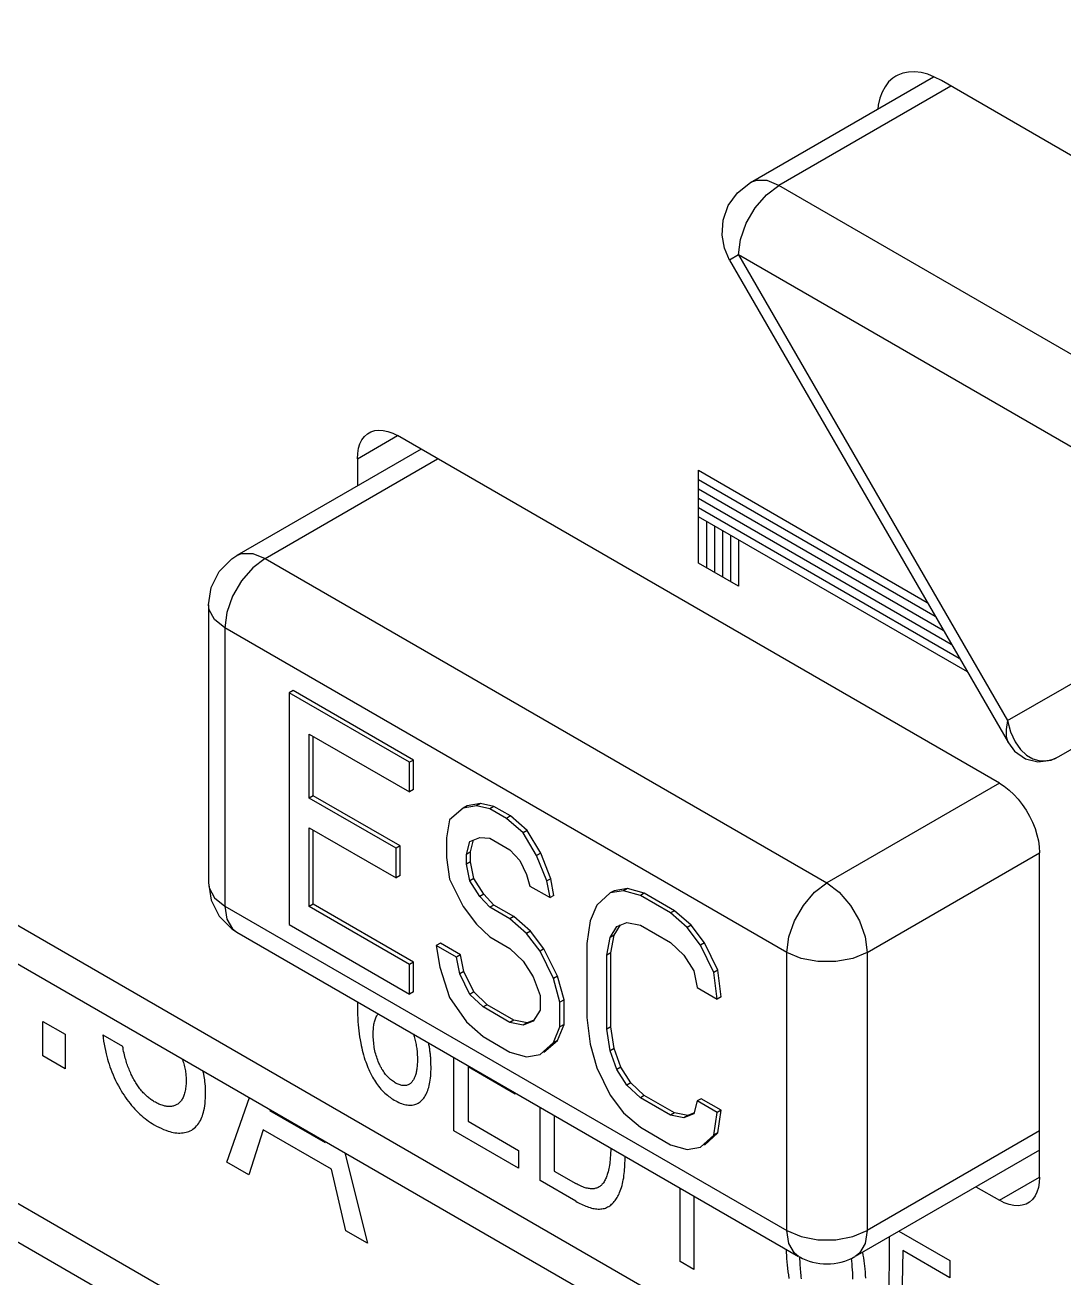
# Model space of a CAD drawing. Extents: x 0 to 420, y 0 to 297.
# Drawn here: x 193.99 to 203.15, y 128.02 to 139.06 of the extents above; entities that cross this region are included whole.
import ezdxf

# ---------------------------------------------------------------- set-up
doc = ezdxf.new("R2010")
doc.units = 0
doc.header["$LTSCALE"] = 23.1
doc.layers.add('40000_ISO', color=7, linetype='CONTINUOUS')

msp = doc.modelspace()

# ---------------------------------------------------------------- linework, layer by layer
at = {"layer": '40000_ISO', "color": 7, "linetype": 'CONTINUOUS'}
for p, q in [((164.855, 147.912), (213.999, 119.54)), ((165.061, 147.455), (214.206, 119.082)), ((220.009, 113.62), (170.865, 141.993)), ((171.072, 141.535), (220.216, 113.162)), ((201.682, 138.615), (201.667, 138.608)), ((201.728, 138.633), (201.682, 138.615)), ((201.778, 138.643), (201.728, 138.633)), ((201.832, 138.645), (201.778, 138.643)), ((201.888, 138.638), (201.832, 138.645)), ((201.947, 138.623), (201.888, 138.638)), ((202.007, 138.599), (201.947, 138.623)), ((200.384, 137.67), (201.999, 138.602)), ((202.15, 138.52), (200.634, 137.645)), ((201.571, 138.514), (201.544, 138.467)), ((201.602, 138.556), (201.571, 138.514)), ((201.64, 138.589), (201.602, 138.556)), ((201.667, 138.608), (201.64, 138.589)), ((202.067, 138.568), (202.007, 138.599)), ((206.626, 135.936), (202.067, 138.568)), ((201.524, 138.412), (201.51, 138.352)), ((201.544, 138.467), (201.524, 138.412)), ((201.51, 138.352), (201.506, 138.317)), ((200.271, 137.58), (200.384, 137.67)), ((200.438, 137.689), (200.384, 137.67)), ((200.532, 137.687), (200.438, 137.689)), ((200.525, 137.562), (200.634, 137.645)), ((200.634, 137.645), (200.532, 137.687)), ((205.372, 134.91), (200.634, 137.645)), ((200.19, 137.466), (200.271, 137.58)), ((200.426, 137.447), (200.525, 137.562)), ((200.145, 137.339), (200.19, 137.466)), ((200.348, 137.311), (200.426, 137.447)), ((200.135, 137.207), (200.145, 137.339)), ((200.298, 137.169), (200.348, 137.311)), ((200.156, 137.091), (200.135, 137.207)), ((200.201, 136.987), (200.156, 137.091)), ((200.281, 137.033), (200.298, 137.169)), ((200.281, 137.033), (200.201, 136.987)), ((200.201, 136.987), (202.657, 132.734)), ((205.018, 134.297), (200.281, 137.033)), ((200.281, 137.033), (202.65, 132.93)), ((196.922, 135.237), (197.276, 135.441)), ((196.962, 135.403), (196.985, 135.433)), ((196.985, 135.433), (197.011, 135.456)), ((197.011, 135.456), (197.026, 135.466)), ((197.026, 135.466), (197.041, 135.474)), ((197.041, 135.474), (197.075, 135.485)), ((197.075, 135.485), (197.111, 135.489)), ((197.111, 135.489), (197.15, 135.487)), ((197.15, 135.487), (197.191, 135.478)), ((197.191, 135.478), (197.233, 135.462)), ((197.233, 135.462), (197.276, 135.441)), ((202.579, 132.379), (197.276, 135.441)), ((197.483, 135.321), (195.859, 134.384)), ((196.925, 135.284), (196.932, 135.329)), ((196.932, 135.329), (196.945, 135.368)), ((196.945, 135.368), (196.962, 135.403)), ((196.109, 134.359), (197.629, 135.237)), ((196.922, 135.237), (196.925, 135.284)), ((196.922, 135.237), (196.922, 134.998)), ((199.927, 135.135), (201.942, 133.971)), ((199.927, 134.318), (199.927, 135.135)), ((199.927, 135.053), (202.013, 133.849)), ((199.927, 134.971), (202.084, 133.726)), ((203.103, 132.614), (207.191, 134.974)), ((199.927, 134.89), (202.154, 133.604)), ((199.927, 134.808), (202.225, 133.481)), ((202.296, 133.359), (199.927, 134.726)), ((199.998, 134.686), (199.998, 134.277)), ((200.069, 134.645), (200.069, 134.237)), ((200.139, 134.604), (200.139, 134.196)), ((200.21, 134.563), (200.21, 134.155)), ((200.281, 134.522), (200.281, 134.114)), ((195.703, 134.243), (195.815, 134.356)), ((195.815, 134.356), (195.859, 134.384)), ((195.859, 134.384), (195.901, 134.401)), ((195.901, 134.401), (196, 134.402)), ((196, 134.402), (196.109, 134.359)), ((196.109, 134.359), (196, 134.276)), ((196.109, 134.359), (201.059, 131.501)), ((200.281, 134.114), (199.927, 134.318)), ((195.633, 134.103), (195.703, 134.243)), ((196, 134.276), (195.901, 134.161)), ((202.65, 132.93), (205.018, 134.297)), ((195.609, 133.951), (195.633, 134.103)), ((195.901, 134.161), (195.823, 134.026)), ((195.823, 134.026), (195.773, 133.883)), ((195.609, 133.951), (195.609, 131.501)), ((195.615, 133.906), (195.609, 133.951)), ((195.663, 133.82), (195.615, 133.906)), ((195.773, 133.883), (195.755, 133.747)), ((195.755, 133.747), (195.663, 133.82)), ((195.755, 133.747), (195.755, 131.297)), ((200.705, 130.889), (195.755, 133.747)), ((196.356, 133.195), (196.321, 133.175)), ((196.321, 133.175), (196.321, 131.134)), ((197.382, 132.563), (196.321, 133.175)), ((197.417, 132.583), (196.356, 133.195)), ((202.65, 132.93), (202.637, 132.853)), ((202.65, 132.93), (202.677, 132.83)), ((196.498, 132.248), (196.498, 132.812)), ((196.498, 132.812), (197.382, 132.302)), ((196.533, 132.268), (196.533, 132.792)), ((202.637, 132.853), (202.638, 132.789)), ((202.638, 132.789), (202.654, 132.739)), ((202.677, 132.83), (202.716, 132.744)), ((202.654, 132.739), (202.657, 132.734)), ((202.657, 132.734), (202.711, 132.661)), ((202.657, 132.734), (202.657, 132.734)), ((202.711, 132.661), (202.807, 132.593)), ((202.716, 132.744), (202.765, 132.675)), ((202.765, 132.675), (202.818, 132.626)), ((197.417, 132.583), (197.382, 132.563)), ((197.382, 132.302), (197.382, 132.563)), ((197.417, 132.323), (197.417, 132.583)), ((202.807, 132.593), (202.917, 132.567)), ((202.818, 132.626), (202.873, 132.595)), ((202.873, 132.595), (202.925, 132.579)), ((202.917, 132.567), (203.034, 132.583)), ((202.925, 132.579), (202.974, 132.576)), ((202.974, 132.576), (203.02, 132.581)), ((203.02, 132.581), (203.063, 132.594)), ((203.034, 132.583), (203.103, 132.614)), ((203.063, 132.594), (203.103, 132.614)), ((197.417, 132.323), (197.382, 132.302)), ((202.579, 132.379), (201.059, 131.501)), ((202.579, 132.379), (202.621, 132.352)), ((202.621, 132.352), (202.664, 132.318)), ((196.533, 132.268), (196.498, 132.248)), ((197.264, 131.806), (196.498, 132.248)), ((197.299, 131.826), (196.533, 132.268)), ((202.664, 132.318), (202.704, 132.28)), ((202.704, 132.28), (202.743, 132.238)), ((202.743, 132.238), (202.78, 132.191)), ((197.853, 132.16), (197.735, 132.055)), ((197.888, 132.181), (197.853, 132.16)), ((197.971, 132.179), (197.853, 132.16)), ((198.006, 132.199), (197.888, 132.181)), ((198.006, 132.199), (197.971, 132.179)), ((198.089, 132.154), (197.971, 132.179)), ((198.124, 132.175), (198.006, 132.199)), ((198.124, 132.175), (198.089, 132.154)), ((198.236, 132.069), (198.089, 132.154)), ((198.271, 132.09), (198.124, 132.175)), ((202.78, 132.191), (202.813, 132.141)), ((202.813, 132.141), (202.843, 132.089)), ((197.735, 132.055), (197.706, 131.898)), ((198.271, 132.09), (198.236, 132.069)), ((198.383, 131.941), (198.236, 132.069)), ((198.419, 131.961), (198.271, 132.09)), ((202.843, 132.089), (202.87, 132.035)), ((202.87, 132.035), (202.892, 131.98)), ((196.498, 131.292), (196.498, 131.987)), ((196.498, 131.987), (197.264, 131.545)), ((196.533, 131.313), (196.533, 131.967)), ((197.706, 131.898), (197.706, 131.724)), ((197.912, 131.866), (198, 131.901)), ((197.918, 131.773), (197.946, 131.879)), ((198, 131.901), (198.089, 131.894)), ((198.089, 131.894), (198.265, 131.792)), ((198.419, 131.961), (198.383, 131.941)), ((198.501, 131.743), (198.383, 131.941)), ((198.537, 131.763), (198.419, 131.961)), ((202.892, 131.98), (202.909, 131.925)), ((202.909, 131.925), (202.922, 131.87)), ((197.299, 131.826), (197.264, 131.806)), ((197.264, 131.545), (197.264, 131.806)), ((197.299, 131.565), (197.299, 131.826)), ((197.882, 131.752), (197.912, 131.866)), ((197.918, 131.773), (197.882, 131.752)), ((197.918, 131.686), (197.918, 131.773)), ((198.265, 131.792), (198.354, 131.697)), ((202.922, 131.87), (202.93, 131.817)), ((202.93, 131.817), (202.932, 131.767)), ((197.706, 131.724), (197.735, 131.533)), ((197.882, 131.666), (197.882, 131.752)), ((197.918, 131.686), (197.882, 131.666)), ((197.912, 131.518), (197.882, 131.666)), ((197.947, 131.539), (197.918, 131.686)), ((198.354, 131.697), (198.413, 131.576)), ((198.537, 131.763), (198.501, 131.743)), ((198.59, 131.518), (198.501, 131.743)), ((198.625, 131.538), (198.537, 131.763)), ((201.412, 130.889), (202.932, 131.767)), ((202.932, 128.909), (202.932, 131.767)), ((197.299, 131.565), (197.264, 131.545)), ((198.413, 131.576), (198.442, 131.473)), ((195.609, 131.501), (195.633, 131.349)), ((195.609, 131.501), (195.615, 131.456)), ((195.615, 131.456), (195.663, 131.37)), ((197.735, 131.533), (197.853, 131.292)), ((197.947, 131.539), (197.912, 131.518)), ((198, 131.38), (197.912, 131.518)), ((198.036, 131.401), (197.947, 131.539)), ((198.442, 131.473), (198.619, 131.371)), ((198.625, 131.538), (198.59, 131.518)), ((198.619, 131.371), (198.59, 131.518)), ((198.654, 131.391), (198.625, 131.538)), ((199.303, 131.451), (199.185, 131.432)), ((199.303, 131.451), (199.267, 131.431)), ((199.45, 131.409), (199.303, 131.451)), ((200.949, 131.418), (201.059, 131.501)), ((201.059, 131.501), (201.168, 131.418)), ((195.633, 131.349), (195.703, 131.209)), ((195.663, 131.37), (195.755, 131.297)), ((198.036, 131.401), (198, 131.38)), ((198.089, 131.286), (198, 131.38)), ((198.124, 131.306), (198.036, 131.401)), ((198.654, 131.391), (198.619, 131.371)), ((199.149, 131.412), (199.032, 131.306)), ((199.185, 131.432), (199.149, 131.412)), ((199.267, 131.431), (199.149, 131.412)), ((199.415, 131.389), (199.267, 131.431)), ((199.45, 131.409), (199.415, 131.389)), ((199.68, 131.236), (199.415, 131.389)), ((199.715, 131.256), (199.45, 131.409)), ((200.851, 131.303), (200.949, 131.418)), ((201.168, 131.418), (201.266, 131.303)), ((195.755, 131.297), (200.705, 128.439)), ((195.755, 131.297), (195.773, 131.181)), ((196.533, 131.313), (196.498, 131.292)), ((197.382, 130.782), (196.498, 131.292)), ((197.417, 130.802), (196.533, 131.313)), ((197.853, 131.292), (197.971, 131.137)), ((198.124, 131.306), (198.089, 131.286)), ((198.265, 131.184), (198.089, 131.286)), ((198.301, 131.204), (198.124, 131.306)), ((199.032, 131.306), (198.973, 131.166)), ((199.715, 131.256), (199.68, 131.236)), ((199.827, 131.107), (199.68, 131.236)), ((199.862, 131.128), (199.715, 131.256)), ((200.773, 131.168), (200.851, 131.303)), ((201.266, 131.303), (201.345, 131.168)), ((195.703, 131.209), (195.815, 131.096)), ((195.773, 131.181), (195.823, 131.096)), ((196.321, 131.134), (197.382, 130.521)), ((197.971, 131.137), (198.089, 131.025)), ((198.301, 131.204), (198.265, 131.184)), ((198.413, 131.055), (198.265, 131.184)), ((198.448, 131.076), (198.301, 131.204)), ((198.973, 131.166), (198.943, 130.966)), ((199.149, 131.021), (199.208, 131.117)), ((199.185, 131.041), (199.239, 131.13)), ((199.208, 131.117), (199.297, 131.153)), ((199.297, 131.153), (199.415, 131.128)), ((199.415, 131.128), (199.68, 130.975)), ((199.862, 131.128), (199.827, 131.107)), ((199.945, 130.953), (199.827, 131.107)), ((199.98, 130.973), (199.862, 131.128)), ((200.722, 131.025), (200.773, 131.168)), ((201.345, 131.168), (201.395, 131.025)), ((195.815, 131.096), (195.859, 131.068)), ((195.823, 131.096), (195.859, 131.068)), ((195.859, 131.068), (200.809, 128.211)), ((198.089, 131.025), (198.265, 130.923)), ((198.448, 131.076), (198.413, 131.055)), ((198.531, 130.9), (198.413, 131.055)), ((198.566, 130.921), (198.448, 131.076)), ((199.12, 130.864), (199.149, 131.021)), ((199.185, 131.041), (199.149, 131.021)), ((199.155, 130.885), (199.185, 131.041)), ((200.705, 130.889), (200.722, 131.025)), ((201.395, 131.025), (201.412, 130.889)), ((197.653, 130.97), (197.617, 130.95)), ((197.794, 130.848), (197.617, 130.95)), ((197.617, 130.95), (197.647, 130.759)), ((197.829, 130.868), (197.653, 130.97)), ((198.265, 130.923), (198.383, 130.812)), ((198.566, 130.921), (198.531, 130.9)), ((198.649, 130.659), (198.531, 130.9)), ((198.684, 130.679), (198.566, 130.921)), ((198.943, 130.966), (198.943, 130.315)), ((199.155, 130.885), (199.12, 130.864)), ((199.155, 130.233), (199.155, 130.885)), ((199.68, 130.975), (199.798, 130.864)), ((199.98, 130.973), (199.945, 130.953)), ((200.063, 130.711), (199.945, 130.953)), ((200.098, 130.731), (199.98, 130.973)), ((200.832, 130.836), (200.705, 130.889)), ((200.705, 128.439), (200.705, 130.889)), ((201.412, 130.889), (201.286, 130.836)), ((201.412, 130.889), (201.412, 128.439)), ((197.417, 130.802), (197.382, 130.782)), ((197.382, 130.521), (197.382, 130.782)), ((197.417, 130.542), (197.417, 130.802)), ((197.829, 130.868), (197.794, 130.848)), ((197.824, 130.701), (197.794, 130.848)), ((197.859, 130.721), (197.829, 130.868)), ((198.383, 130.812), (198.472, 130.674)), ((199.12, 130.213), (199.12, 130.864)), ((199.798, 130.864), (199.886, 130.726)), ((200.98, 130.808), (200.832, 130.836)), ((201.137, 130.808), (200.98, 130.808)), ((201.286, 130.836), (201.137, 130.808)), ((197.647, 130.759), (197.735, 130.491)), ((197.859, 130.721), (197.824, 130.701)), ((197.912, 130.519), (197.824, 130.701)), ((197.947, 130.54), (197.859, 130.721)), ((198.472, 130.674), (198.531, 130.51)), ((198.684, 130.679), (198.649, 130.659)), ((198.743, 130.471), (198.684, 130.679)), ((199.886, 130.726), (199.915, 130.579)), ((200.098, 130.731), (200.063, 130.711)), ((200.092, 130.477), (200.063, 130.711)), ((200.128, 130.497), (200.098, 130.731)), ((198.707, 130.451), (198.649, 130.659)), ((199.915, 130.579), (200.092, 130.477)), ((196.922, 130.454), (196.922, 130.432)), ((197.417, 130.542), (197.382, 130.521)), ((197.735, 130.491), (197.882, 130.276)), ((197.947, 130.54), (197.912, 130.519)), ((198.03, 130.408), (197.912, 130.519)), ((198.065, 130.428), (197.947, 130.54)), ((198.531, 130.51), (198.531, 130.379)), ((198.743, 130.471), (198.707, 130.451)), ((198.707, 130.234), (198.707, 130.451)), ((198.743, 130.254), (198.743, 130.471)), ((200.128, 130.497), (200.092, 130.477)), ((196.922, 130.432), (196.922, 130.414)), ((196.922, 130.414), (196.922, 130.396)), ((196.922, 130.396), (196.923, 130.368)), ((196.923, 130.368), (196.924, 130.339)), ((196.924, 130.339), (196.925, 130.31)), ((197.092, 130.329), (197.096, 130.336)), ((197.096, 130.336), (197.101, 130.342)), ((197.101, 130.342), (197.106, 130.348)), ((198.065, 130.428), (198.03, 130.408)), ((198.265, 130.272), (198.03, 130.408)), ((198.301, 130.292), (198.065, 130.428)), ((198.531, 130.379), (198.472, 130.283)), ((194.151, 129.978), (194.151, 130.281)), ((194.151, 130.281), (194.348, 130.167)), ((196.925, 130.31), (196.927, 130.281)), ((196.927, 130.281), (196.929, 130.252)), ((196.929, 130.252), (196.932, 130.225)), ((196.932, 130.225), (196.935, 130.198)), ((197.064, 130.22), (197.065, 130.233)), ((197.065, 130.233), (197.067, 130.245)), ((197.067, 130.245), (197.068, 130.256)), ((197.068, 130.256), (197.07, 130.266)), ((197.07, 130.266), (197.073, 130.276)), ((197.073, 130.276), (197.075, 130.286)), ((197.075, 130.286), (197.078, 130.295)), ((197.078, 130.295), (197.081, 130.304)), ((197.081, 130.304), (197.084, 130.313)), ((197.084, 130.313), (197.088, 130.321)), ((197.088, 130.321), (197.092, 130.329)), ((197.882, 130.276), (198.03, 130.147)), ((198.301, 130.292), (198.265, 130.272)), ((198.383, 130.247), (198.265, 130.272)), ((198.419, 130.268), (198.301, 130.292)), ((198.472, 130.283), (198.383, 130.247)), ((198.419, 130.268), (198.383, 130.247)), ((198.47, 130.288), (198.419, 130.268)), ((198.649, 130.094), (198.707, 130.234)), ((198.684, 130.114), (198.743, 130.254)), ((198.743, 130.254), (198.707, 130.234)), ((198.943, 130.315), (198.973, 130.081)), ((199.155, 130.233), (199.12, 130.213)), ((199.185, 130.042), (199.155, 130.233)), ((194.348, 130.167), (194.348, 129.864)), ((194.68, 130.163), (194.854, 130.062)), ((194.68, 130.163), (194.683, 130.135)), ((194.683, 130.135), (194.686, 130.108)), ((196.935, 130.198), (196.938, 130.171)), ((196.938, 130.171), (196.942, 130.144)), ((196.942, 130.144), (196.947, 130.117)), ((196.947, 130.117), (196.952, 130.089)), ((197.062, 130.195), (197.063, 130.208)), ((197.062, 130.183), (197.062, 130.195)), ((197.062, 130.17), (197.062, 130.183)), ((197.062, 130.155), (197.062, 130.17)), ((197.062, 130.14), (197.062, 130.155)), ((197.063, 130.125), (197.062, 130.14)), ((197.063, 130.208), (197.064, 130.22)), ((197.064, 130.11), (197.063, 130.125)), ((197.415, 130.17), (197.419, 130.158)), ((197.419, 130.158), (197.423, 130.147)), ((197.423, 130.147), (197.426, 130.136)), ((197.426, 130.136), (197.429, 130.124)), ((197.429, 130.124), (197.432, 130.113)), ((197.432, 130.113), (197.435, 130.101)), ((198.03, 130.147), (198.265, 130.011)), ((198.566, 130.009), (198.684, 130.114)), ((198.684, 130.114), (198.649, 130.094)), ((199.149, 130.022), (199.12, 130.213)), ((194.686, 130.108), (194.691, 130.08)), ((194.691, 130.08), (194.696, 130.051)), ((194.696, 130.051), (194.702, 130.023)), ((194.702, 130.023), (194.708, 129.994)), ((194.857, 130.047), (194.854, 130.062)), ((194.859, 130.032), (194.857, 130.047)), ((194.862, 130.017), (194.859, 130.032)), ((194.866, 130.002), (194.862, 130.017)), ((194.869, 129.987), (194.866, 130.002)), ((196.952, 130.089), (196.956, 130.068)), ((196.956, 130.068), (196.961, 130.048)), ((196.961, 130.048), (196.965, 130.027)), ((196.965, 130.027), (196.971, 130.006)), ((196.971, 130.006), (196.977, 129.985)), ((197.066, 130.094), (197.064, 130.11)), ((197.067, 130.078), (197.066, 130.094)), ((197.069, 130.065), (197.067, 130.078)), ((197.071, 130.05), (197.069, 130.065)), ((197.074, 130.036), (197.071, 130.05)), ((197.077, 130.022), (197.074, 130.036)), ((197.08, 130.008), (197.077, 130.022)), ((197.084, 129.993), (197.08, 130.008)), ((197.435, 130.101), (197.437, 130.09)), ((197.437, 130.09), (197.439, 130.078)), ((197.439, 130.078), (197.441, 130.066)), ((197.441, 130.066), (197.443, 130.055)), ((197.443, 130.055), (197.445, 130.043)), ((197.445, 130.043), (197.446, 130.032)), ((197.446, 130.032), (197.448, 130.019)), ((197.448, 130.019), (197.449, 130.007)), ((197.449, 130.007), (197.45, 129.994)), ((197.55, 130.084), (197.548, 130.093)), ((197.552, 130.074), (197.55, 130.084)), ((197.554, 130.065), (197.552, 130.074)), ((197.556, 130.056), (197.554, 130.065)), ((197.557, 130.047), (197.556, 130.056)), ((197.559, 130.038), (197.557, 130.047)), ((197.56, 130.029), (197.559, 130.038)), ((197.561, 130.02), (197.56, 130.029)), ((197.562, 130.011), (197.561, 130.02)), ((197.564, 130.001), (197.562, 130.011)), ((198.265, 130.011), (198.413, 129.97)), ((198.531, 129.988), (198.649, 130.094)), ((198.973, 130.081), (199.032, 129.873)), ((199.185, 130.042), (199.149, 130.022)), ((199.208, 129.858), (199.149, 130.022)), ((199.244, 129.878), (199.185, 130.042)), ((194.348, 129.864), (194.151, 129.978)), ((194.708, 129.994), (194.714, 129.972)), ((194.714, 129.972), (194.72, 129.949)), ((194.72, 129.949), (194.727, 129.927)), ((194.727, 129.927), (194.734, 129.904)), ((194.734, 129.904), (194.742, 129.881)), ((194.873, 129.972), (194.869, 129.987)), ((194.877, 129.956), (194.873, 129.972)), ((194.881, 129.944), (194.877, 129.956)), ((194.884, 129.932), (194.881, 129.944)), ((194.888, 129.92), (194.884, 129.932)), ((194.892, 129.908), (194.888, 129.92)), ((194.896, 129.895), (194.892, 129.908)), ((194.901, 129.883), (194.896, 129.895)), ((195.375, 129.954), (195.38, 129.942)), ((195.38, 129.942), (195.385, 129.93)), ((195.385, 129.93), (195.389, 129.918)), ((195.389, 129.918), (195.393, 129.906)), ((195.393, 129.906), (195.396, 129.894)), ((195.396, 129.894), (195.4, 129.882)), ((196.977, 129.985), (196.983, 129.964)), ((196.983, 129.964), (196.989, 129.943)), ((196.989, 129.943), (196.995, 129.926)), ((196.995, 129.926), (197.001, 129.909)), ((197.001, 129.909), (197.008, 129.892)), ((197.008, 129.892), (197.014, 129.875)), ((197.088, 129.98), (197.084, 129.993)), ((197.092, 129.967), (197.088, 129.98)), ((197.096, 129.954), (197.092, 129.967)), ((197.101, 129.94), (197.096, 129.954)), ((197.106, 129.927), (197.101, 129.94)), ((197.112, 129.914), (197.106, 129.927)), ((197.117, 129.903), (197.112, 129.914)), ((197.122, 129.892), (197.117, 129.903)), ((197.127, 129.882), (197.122, 129.892)), ((197.449, 129.895), (197.448, 129.883)), ((197.45, 129.907), (197.449, 129.895)), ((197.45, 129.994), (197.45, 129.982)), ((197.45, 129.982), (197.451, 129.97)), ((197.451, 129.92), (197.45, 129.907)), ((197.451, 129.97), (197.451, 129.957)), ((197.451, 129.957), (197.451, 129.945)), ((197.451, 129.945), (197.451, 129.933)), ((197.451, 129.933), (197.451, 129.92)), ((197.565, 129.991), (197.564, 130.001)), ((197.566, 129.981), (197.565, 129.991)), ((197.567, 129.972), (197.566, 129.981)), ((197.568, 129.962), (197.567, 129.972)), ((197.568, 129.952), (197.568, 129.962)), ((197.569, 129.942), (197.568, 129.952)), ((197.569, 129.933), (197.569, 129.942)), ((197.57, 129.923), (197.569, 129.933)), ((197.57, 129.914), (197.57, 129.923)), ((197.57, 129.904), (197.57, 129.914)), ((197.571, 129.878), (197.57, 129.904)), ((197.772, 129.316), (197.772, 129.964)), ((198.413, 129.97), (198.531, 129.988)), ((194.742, 129.881), (194.75, 129.859)), ((194.75, 129.859), (194.759, 129.836)), ((194.759, 129.836), (194.769, 129.811)), ((194.769, 129.811), (194.78, 129.786)), ((194.78, 129.786), (194.792, 129.761)), ((194.905, 129.871), (194.901, 129.883)), ((194.91, 129.859), (194.905, 129.871)), ((194.915, 129.847), (194.91, 129.859)), ((194.92, 129.836), (194.915, 129.847)), ((194.925, 129.825), (194.92, 129.836)), ((194.93, 129.814), (194.925, 129.825)), ((194.935, 129.803), (194.93, 129.814)), ((194.941, 129.791), (194.935, 129.803)), ((194.947, 129.78), (194.941, 129.791)), ((195.4, 129.882), (195.402, 129.87)), ((195.402, 129.87), (195.405, 129.858)), ((195.405, 129.858), (195.407, 129.846)), ((195.407, 129.846), (195.409, 129.835)), ((195.409, 129.835), (195.41, 129.823)), ((195.41, 129.823), (195.412, 129.812)), ((195.412, 129.812), (195.412, 129.801)), ((195.412, 129.801), (195.413, 129.79)), ((195.413, 129.79), (195.414, 129.779)), ((195.563, 129.84), (195.561, 129.846)), ((195.564, 129.835), (195.563, 129.84)), ((195.566, 129.829), (195.564, 129.835)), ((195.567, 129.824), (195.566, 129.829)), ((195.568, 129.818), (195.567, 129.824)), ((195.569, 129.813), (195.568, 129.818)), ((195.57, 129.807), (195.569, 129.813)), ((195.571, 129.801), (195.57, 129.807)), ((195.572, 129.796), (195.571, 129.801)), ((195.573, 129.79), (195.572, 129.796)), ((195.574, 129.785), (195.573, 129.79)), ((195.575, 129.779), (195.574, 129.785)), ((197.014, 129.875), (197.022, 129.858)), ((197.022, 129.858), (197.029, 129.841)), ((197.029, 129.841), (197.037, 129.824)), ((197.037, 129.824), (197.046, 129.807)), ((197.046, 129.807), (197.055, 129.791)), ((197.055, 129.791), (197.063, 129.776)), ((197.133, 129.871), (197.127, 129.882)), ((197.138, 129.861), (197.133, 129.871)), ((197.145, 129.851), (197.138, 129.861)), ((197.151, 129.841), (197.145, 129.851)), ((197.157, 129.832), (197.151, 129.841)), ((197.164, 129.823), (197.157, 129.832)), ((197.171, 129.814), (197.164, 129.823)), ((197.177, 129.806), (197.171, 129.814)), ((197.185, 129.798), (197.177, 129.806)), ((197.192, 129.79), (197.185, 129.798)), ((197.199, 129.783), (197.192, 129.79)), ((197.207, 129.776), (197.199, 129.783)), ((197.426, 129.786), (197.423, 129.78)), ((197.429, 129.793), (197.426, 129.786)), ((197.432, 129.8), (197.429, 129.793)), ((197.434, 129.808), (197.432, 129.8)), ((197.437, 129.816), (197.434, 129.808)), ((197.439, 129.825), (197.437, 129.816)), ((197.441, 129.833), (197.439, 129.825)), ((197.442, 129.842), (197.441, 129.833)), ((197.444, 129.85), (197.442, 129.842)), ((197.445, 129.859), (197.444, 129.85)), ((197.447, 129.871), (197.445, 129.859)), ((197.448, 129.883), (197.447, 129.871)), ((197.564, 129.764), (197.566, 129.782)), ((197.566, 129.782), (197.568, 129.801)), ((197.568, 129.801), (197.569, 129.82)), ((197.569, 129.82), (197.57, 129.839)), ((197.57, 129.839), (197.571, 129.858)), ((197.571, 129.858), (197.571, 129.878)), ((198.312, 129.64), (197.897, 129.88)), ((197.897, 129.88), (197.897, 129.401)), ((199.032, 129.873), (199.149, 129.631)), ((199.244, 129.878), (199.208, 129.858)), ((199.297, 129.72), (199.208, 129.858)), ((199.332, 129.74), (199.244, 129.878)), ((194.792, 129.761), (194.804, 129.736)), ((194.804, 129.736), (194.817, 129.712)), ((194.817, 129.712), (194.831, 129.688)), ((194.831, 129.688), (194.842, 129.668)), ((194.953, 129.769), (194.947, 129.78)), ((194.958, 129.76), (194.953, 129.769)), ((194.964, 129.751), (194.958, 129.76)), ((194.969, 129.741), (194.964, 129.751)), ((194.975, 129.732), (194.969, 129.741)), ((194.981, 129.723), (194.975, 129.732)), ((194.987, 129.714), (194.981, 129.723)), ((194.993, 129.705), (194.987, 129.714)), ((195, 129.696), (194.993, 129.705)), ((195.006, 129.688), (195, 129.696)), ((195.013, 129.679), (195.006, 129.688)), ((195.02, 129.67), (195.013, 129.679)), ((195.407, 129.68), (195.405, 129.668)), ((195.409, 129.692), (195.407, 129.68)), ((195.411, 129.704), (195.409, 129.692)), ((195.412, 129.716), (195.411, 129.704)), ((195.413, 129.729), (195.412, 129.716)), ((195.414, 129.755), (195.413, 129.742)), ((195.413, 129.742), (195.413, 129.729)), ((195.414, 129.779), (195.414, 129.768)), ((195.414, 129.768), (195.414, 129.755)), ((195.576, 129.774), (195.575, 129.779)), ((195.577, 129.769), (195.576, 129.774)), ((195.577, 129.763), (195.577, 129.769)), ((195.578, 129.758), (195.577, 129.763)), ((195.579, 129.752), (195.578, 129.758)), ((195.581, 129.732), (195.579, 129.752)), ((195.583, 129.711), (195.581, 129.732)), ((195.584, 129.691), (195.583, 129.711)), ((195.584, 129.671), (195.584, 129.691)), ((195.585, 129.652), (195.584, 129.671)), ((197.063, 129.776), (197.072, 129.762)), ((197.072, 129.762), (197.081, 129.748)), ((197.081, 129.748), (197.09, 129.735)), ((197.09, 129.735), (197.099, 129.721)), ((197.099, 129.721), (197.109, 129.709)), ((197.109, 129.709), (197.119, 129.696)), ((197.119, 129.696), (197.13, 129.684)), ((197.13, 129.684), (197.14, 129.672)), ((197.14, 129.672), (197.152, 129.661)), ((197.215, 129.769), (197.207, 129.776)), ((197.223, 129.762), (197.215, 129.769)), ((197.231, 129.756), (197.223, 129.762)), ((197.24, 129.75), (197.231, 129.756)), ((197.248, 129.745), (197.24, 129.75)), ((197.256, 129.74), (197.248, 129.745)), ((197.264, 129.735), (197.256, 129.74)), ((197.273, 129.731), (197.264, 129.735)), ((197.281, 129.727), (197.273, 129.731)), ((197.289, 129.724), (197.281, 129.727)), ((197.298, 129.721), (197.289, 129.724)), ((197.306, 129.719), (197.298, 129.721)), ((197.314, 129.717), (197.306, 129.719)), ((197.321, 129.715), (197.314, 129.717)), ((197.328, 129.715), (197.321, 129.715)), ((197.335, 129.715), (197.328, 129.715)), ((197.342, 129.715), (197.335, 129.715)), ((197.349, 129.716), (197.342, 129.715)), ((197.356, 129.717), (197.349, 129.716)), ((197.362, 129.719), (197.356, 129.717)), ((197.368, 129.721), (197.362, 129.719)), ((197.374, 129.724), (197.368, 129.721)), ((197.38, 129.727), (197.374, 129.724)), ((197.385, 129.731), (197.38, 129.727)), ((197.391, 129.735), (197.385, 129.731)), ((197.396, 129.74), (197.391, 129.735)), ((197.398, 129.743), (197.396, 129.74)), ((197.401, 129.746), (197.398, 129.743)), ((197.405, 129.751), (197.401, 129.746)), ((197.409, 129.756), (197.405, 129.751)), ((197.413, 129.762), (197.409, 129.756)), ((197.417, 129.767), (197.413, 129.762)), ((197.42, 129.773), (197.417, 129.767)), ((197.423, 129.78), (197.42, 129.773)), ((197.537, 129.659), (197.542, 129.672)), ((197.542, 129.672), (197.547, 129.686)), ((197.547, 129.686), (197.551, 129.7)), ((197.551, 129.7), (197.555, 129.715)), ((197.555, 129.715), (197.558, 129.73)), ((197.558, 129.73), (197.561, 129.746)), ((197.561, 129.746), (197.564, 129.764)), ((199.332, 129.74), (199.297, 129.72)), ((199.415, 129.608), (199.297, 129.72)), ((199.45, 129.629), (199.332, 129.74)), ((194.842, 129.668), (194.854, 129.649)), ((194.854, 129.649), (194.866, 129.63)), ((194.866, 129.63), (194.879, 129.611)), ((194.879, 129.611), (194.892, 129.593)), ((194.892, 129.593), (194.905, 129.575)), ((194.905, 129.575), (194.919, 129.557)), ((195.028, 129.661), (195.02, 129.67)), ((195.035, 129.653), (195.028, 129.661)), ((195.043, 129.645), (195.035, 129.653)), ((195.051, 129.637), (195.043, 129.645)), ((195.058, 129.63), (195.051, 129.637)), ((195.066, 129.622), (195.058, 129.63)), ((195.074, 129.616), (195.066, 129.622)), ((195.081, 129.61), (195.074, 129.616)), ((195.088, 129.604), (195.081, 129.61)), ((195.096, 129.598), (195.088, 129.604)), ((195.103, 129.593), (195.096, 129.598)), ((195.111, 129.588), (195.103, 129.593)), ((195.118, 129.583), (195.111, 129.588)), ((195.126, 129.578), (195.118, 129.583)), ((195.133, 129.573), (195.126, 129.578)), ((195.143, 129.568), (195.133, 129.573)), ((195.153, 129.563), (195.143, 129.568)), ((195.163, 129.558), (195.153, 129.563)), ((195.351, 129.563), (195.345, 129.558)), ((195.357, 129.569), (195.351, 129.563)), ((195.363, 129.575), (195.357, 129.569)), ((195.368, 129.581), (195.363, 129.575)), ((195.373, 129.588), (195.368, 129.581)), ((195.378, 129.595), (195.373, 129.588)), ((195.382, 129.603), (195.378, 129.595)), ((195.386, 129.611), (195.382, 129.603)), ((195.39, 129.62), (195.386, 129.611)), ((195.394, 129.629), (195.39, 129.62)), ((195.397, 129.638), (195.394, 129.629)), ((195.4, 129.648), (195.397, 129.638)), ((195.402, 129.658), (195.4, 129.648)), ((195.405, 129.668), (195.402, 129.658)), ((195.58, 129.559), (195.582, 129.582)), ((195.582, 129.582), (195.584, 129.605)), ((195.584, 129.628), (195.585, 129.652)), ((195.584, 129.605), (195.584, 129.628)), ((195.773, 129.041), (195.972, 129.609)), ((197.152, 129.661), (197.163, 129.65)), ((197.163, 129.65), (197.175, 129.64)), ((197.175, 129.64), (197.186, 129.63)), ((197.186, 129.63), (197.198, 129.62)), ((197.198, 129.62), (197.21, 129.612)), ((197.21, 129.612), (197.222, 129.603)), ((197.222, 129.603), (197.234, 129.596)), ((197.234, 129.596), (197.246, 129.588)), ((197.246, 129.588), (197.26, 129.581)), ((197.26, 129.581), (197.273, 129.574)), ((197.273, 129.574), (197.286, 129.567)), ((197.286, 129.567), (197.299, 129.562)), ((197.299, 129.562), (197.312, 129.557)), ((197.447, 129.556), (197.457, 129.561)), ((197.457, 129.561), (197.466, 129.566)), ((197.466, 129.566), (197.474, 129.572)), ((197.474, 129.572), (197.482, 129.579)), ((197.482, 129.579), (197.491, 129.587)), ((197.491, 129.587), (197.499, 129.595)), ((197.499, 129.595), (197.506, 129.604)), ((197.506, 129.604), (197.513, 129.614)), ((197.513, 129.614), (197.52, 129.624)), ((197.52, 129.624), (197.526, 129.635)), ((197.526, 129.635), (197.531, 129.646)), ((197.531, 129.646), (197.537, 129.659)), ((198.312, 129.652), (198.312, 129.64)), ((199.149, 129.631), (199.267, 129.476)), ((199.45, 129.629), (199.415, 129.608)), ((199.68, 129.455), (199.415, 129.608)), ((199.715, 129.476), (199.45, 129.629)), ((199.915, 129.58), (199.886, 129.466)), ((199.951, 129.6), (199.915, 129.58)), ((200.092, 129.478), (199.915, 129.58)), ((200.128, 129.498), (199.951, 129.6)), ((194.919, 129.557), (194.933, 129.541)), ((194.933, 129.541), (194.947, 129.524)), ((194.947, 129.524), (194.961, 129.509)), ((194.961, 129.509), (194.975, 129.494)), ((194.975, 129.494), (194.99, 129.479)), ((194.99, 129.479), (195.005, 129.465)), ((195.005, 129.465), (195.019, 129.451)), ((195.019, 129.451), (195.035, 129.438)), ((195.172, 129.553), (195.163, 129.558)), ((195.182, 129.549), (195.172, 129.553)), ((195.191, 129.545), (195.182, 129.549)), ((195.201, 129.542), (195.191, 129.545)), ((195.21, 129.539), (195.201, 129.542)), ((195.219, 129.537), (195.21, 129.539)), ((195.227, 129.535), (195.219, 129.537)), ((195.236, 129.533), (195.227, 129.535)), ((195.244, 129.532), (195.236, 129.533)), ((195.253, 129.531), (195.244, 129.532)), ((195.261, 129.531), (195.253, 129.531)), ((195.269, 129.531), (195.261, 129.531)), ((195.277, 129.531), (195.269, 129.531)), ((195.284, 129.532), (195.277, 129.531)), ((195.292, 129.533), (195.284, 129.532)), ((195.299, 129.535), (195.292, 129.533)), ((195.306, 129.537), (195.299, 129.535)), ((195.313, 129.539), (195.306, 129.537)), ((195.32, 129.542), (195.313, 129.539)), ((195.326, 129.545), (195.32, 129.542)), ((195.332, 129.549), (195.326, 129.545)), ((195.339, 129.553), (195.332, 129.549)), ((195.345, 129.558), (195.339, 129.553)), ((195.551, 129.436), (195.557, 129.45)), ((195.557, 129.45), (195.561, 129.465)), ((195.561, 129.465), (195.566, 129.48)), ((195.566, 129.48), (195.57, 129.496)), ((195.57, 129.496), (195.574, 129.516)), ((195.574, 129.516), (195.577, 129.538)), ((195.577, 129.538), (195.58, 129.559)), ((196.149, 129.497), (196.638, 129.214)), ((197.312, 129.557), (197.325, 129.553)), ((197.325, 129.553), (197.338, 129.549)), ((197.338, 129.549), (197.35, 129.547)), ((197.35, 129.547), (197.362, 129.545)), ((197.362, 129.545), (197.373, 129.544)), ((197.373, 129.544), (197.385, 129.543)), ((197.385, 129.543), (197.396, 129.543)), ((197.396, 129.543), (197.406, 129.544)), ((197.406, 129.544), (197.417, 129.546)), ((197.417, 129.546), (197.427, 129.549)), ((197.427, 129.549), (197.437, 129.552)), ((197.437, 129.552), (197.447, 129.556)), ((198.532, 128.878), (198.532, 129.525)), ((198.657, 129.453), (198.657, 128.963)), ((199.267, 129.476), (199.415, 129.348)), ((199.715, 129.476), (199.68, 129.455)), ((199.798, 129.431), (199.68, 129.455)), ((199.833, 129.451), (199.715, 129.476)), ((199.886, 129.466), (199.798, 129.431)), ((199.833, 129.451), (199.798, 129.431)), ((199.884, 129.472), (199.833, 129.451)), ((200.063, 129.278), (200.092, 129.478)), ((200.128, 129.498), (200.092, 129.478)), ((200.098, 129.298), (200.128, 129.498)), ((195.035, 129.438), (195.051, 129.425)), ((195.051, 129.425), (195.067, 129.413)), ((195.067, 129.413), (195.083, 129.402)), ((195.083, 129.402), (195.099, 129.391)), ((195.099, 129.391), (195.115, 129.381)), ((195.115, 129.381), (195.132, 129.371)), ((195.132, 129.371), (195.152, 129.359)), ((195.152, 129.359), (195.173, 129.348)), ((195.173, 129.348), (195.193, 129.339)), ((195.473, 129.332), (195.485, 129.341)), ((195.485, 129.341), (195.496, 129.35)), ((195.496, 129.35), (195.506, 129.361)), ((195.506, 129.361), (195.515, 129.372)), ((195.515, 129.372), (195.524, 129.384)), ((195.524, 129.384), (195.532, 129.396)), ((195.532, 129.396), (195.539, 129.409)), ((195.539, 129.409), (195.545, 129.422)), ((195.545, 129.422), (195.551, 129.436)), ((197.897, 129.401), (198.341, 129.145)), ((199.415, 129.348), (199.68, 129.195)), ((195.193, 129.339), (195.213, 129.33)), ((195.213, 129.33), (195.234, 129.322)), ((195.234, 129.322), (195.254, 129.315)), ((195.254, 129.315), (195.269, 129.31)), ((195.269, 129.31), (195.285, 129.306)), ((195.285, 129.306), (195.3, 129.303)), ((195.3, 129.303), (195.315, 129.3)), ((195.315, 129.3), (195.33, 129.298)), ((195.33, 129.298), (195.345, 129.297)), ((195.345, 129.297), (195.359, 129.297)), ((195.359, 129.297), (195.373, 129.298)), ((195.373, 129.298), (195.387, 129.299)), ((195.387, 129.299), (195.4, 129.301)), ((195.4, 129.301), (195.413, 129.304)), ((195.413, 129.304), (195.425, 129.308)), ((195.425, 129.308), (195.437, 129.312)), ((195.437, 129.312), (195.449, 129.317)), ((195.449, 129.317), (195.462, 129.324)), ((195.462, 129.324), (195.473, 129.332)), ((196.093, 129.325), (195.966, 128.93)), ((196.693, 128.979), (196.093, 129.325)), ((198.341, 128.988), (197.772, 129.316)), ((199.945, 129.172), (200.063, 129.278)), ((199.98, 129.192), (200.098, 129.298)), ((200.098, 129.298), (200.063, 129.278)), ((202.932, 129.317), (201.412, 128.439)), ((196.812, 129.124), (197.011, 128.326)), ((198.341, 129.145), (198.341, 128.988)), ((199.153, 129.122), (199.152, 129.101)), ((199.154, 129.144), (199.153, 129.122)), ((199.155, 129.165), (199.154, 129.144)), ((199.68, 129.195), (199.827, 129.153)), ((199.827, 129.153), (199.945, 129.172)), ((202.932, 129.148), (201.309, 128.211)), ((195.966, 128.93), (195.773, 129.041)), ((199.142, 129.014), (199.14, 128.998)), ((199.145, 129.029), (199.142, 129.014)), ((199.147, 129.044), (199.145, 129.029)), ((199.148, 129.06), (199.147, 129.044)), ((199.15, 129.081), (199.148, 129.06)), ((199.152, 129.101), (199.15, 129.081)), ((199.277, 128.996), (199.278, 129.015)), ((199.278, 129.015), (199.279, 129.034)), ((199.279, 129.034), (199.28, 129.054)), ((199.28, 129.073), (199.281, 129.093)), ((199.28, 129.054), (199.28, 129.073)), ((196.821, 128.436), (196.693, 128.979)), ((198.657, 128.963), (198.846, 128.853)), ((199.113, 128.902), (199.109, 128.893)), ((199.117, 128.911), (199.113, 128.902)), ((199.12, 128.921), (199.117, 128.911)), ((199.124, 128.931), (199.12, 128.921)), ((199.127, 128.941), (199.124, 128.931)), ((199.131, 128.955), (199.127, 128.941)), ((199.134, 128.969), (199.131, 128.955)), ((199.137, 128.984), (199.134, 128.969)), ((199.14, 128.998), (199.137, 128.984)), ((199.265, 128.886), (199.268, 128.904)), ((199.268, 128.904), (199.27, 128.922)), ((199.27, 128.922), (199.272, 128.94)), ((199.272, 128.94), (199.274, 128.958)), ((199.274, 128.958), (199.276, 128.977)), ((199.276, 128.977), (199.277, 128.996)), ((202.579, 128.705), (202.932, 128.909)), ((202.932, 128.909), (202.93, 128.861)), ((198.846, 128.696), (198.532, 128.878)), ((198.857, 128.848), (198.846, 128.853)), ((198.867, 128.842), (198.857, 128.848)), ((198.877, 128.837), (198.867, 128.842)), ((198.888, 128.832), (198.877, 128.837)), ((198.898, 128.827), (198.888, 128.832)), ((198.908, 128.823), (198.898, 128.827)), ((198.919, 128.819), (198.908, 128.823)), ((198.929, 128.816), (198.919, 128.819)), ((198.939, 128.813), (198.929, 128.816)), ((198.949, 128.811), (198.939, 128.813)), ((198.958, 128.809), (198.949, 128.811)), ((198.966, 128.808), (198.958, 128.809)), ((198.975, 128.807), (198.966, 128.808)), ((198.983, 128.806), (198.975, 128.807)), ((198.991, 128.806), (198.983, 128.806)), ((199, 128.807), (198.991, 128.806)), ((199.008, 128.807), (199, 128.807)), ((199.015, 128.809), (199.008, 128.807)), ((199.023, 128.811), (199.015, 128.809)), ((199.03, 128.813), (199.023, 128.811)), ((199.037, 128.816), (199.03, 128.813)), ((199.044, 128.819), (199.037, 128.816)), ((199.051, 128.823), (199.044, 128.819)), ((199.057, 128.827), (199.051, 128.823)), ((199.063, 128.831), (199.057, 128.827)), ((199.069, 128.836), (199.063, 128.831)), ((199.075, 128.842), (199.069, 128.836)), ((199.08, 128.847), (199.075, 128.842)), ((199.086, 128.854), (199.08, 128.847)), ((199.09, 128.86), (199.086, 128.854)), ((199.096, 128.868), (199.09, 128.86)), ((199.1, 128.876), (199.096, 128.868)), ((199.105, 128.884), (199.1, 128.876)), ((199.109, 128.893), (199.105, 128.884)), ((199.232, 128.773), (199.238, 128.788)), ((199.238, 128.788), (199.244, 128.803)), ((199.244, 128.803), (199.249, 128.819)), ((199.249, 128.819), (199.254, 128.835)), ((199.254, 128.835), (199.258, 128.852)), ((199.258, 128.852), (199.261, 128.869)), ((199.261, 128.869), (199.265, 128.886)), ((199.765, 128.166), (199.765, 128.813)), ((202.372, 128.824), (202.579, 128.705)), ((202.922, 128.817), (202.909, 128.777)), ((202.93, 128.861), (202.922, 128.817)), ((198.846, 128.696), (198.858, 128.689)), ((198.858, 128.689), (198.871, 128.682)), ((198.871, 128.682), (198.883, 128.676)), ((199.17, 128.677), (199.177, 128.685)), ((199.177, 128.685), (199.185, 128.693)), ((199.185, 128.693), (199.192, 128.702)), ((199.192, 128.702), (199.199, 128.711)), ((199.199, 128.711), (199.205, 128.72)), ((199.205, 128.72), (199.211, 128.73)), ((199.211, 128.73), (199.217, 128.74)), ((199.217, 128.74), (199.222, 128.751)), ((199.222, 128.751), (199.227, 128.761)), ((199.227, 128.761), (199.232, 128.773)), ((199.887, 128.742), (199.887, 128.095)), ((202.621, 128.683), (202.579, 128.705)), ((202.664, 128.668), (202.621, 128.683)), ((202.829, 128.68), (202.813, 128.672)), ((202.843, 128.689), (202.829, 128.68)), ((202.87, 128.713), (202.843, 128.689)), ((202.892, 128.743), (202.87, 128.713)), ((202.909, 128.777), (202.892, 128.743)), ((198.883, 128.676), (198.896, 128.67)), ((198.896, 128.67), (198.909, 128.664)), ((198.909, 128.664), (198.922, 128.658)), ((198.922, 128.658), (198.934, 128.653)), ((198.934, 128.653), (198.947, 128.649)), ((198.947, 128.649), (198.959, 128.644)), ((198.959, 128.644), (198.972, 128.641)), ((198.972, 128.641), (198.984, 128.637)), ((198.984, 128.637), (198.996, 128.634)), ((198.996, 128.634), (199.009, 128.632)), ((199.009, 128.632), (199.02, 128.63)), ((199.02, 128.63), (199.032, 128.629)), ((199.032, 128.629), (199.044, 128.628)), ((199.044, 128.628), (199.055, 128.628)), ((199.055, 128.628), (199.066, 128.629)), ((199.066, 128.629), (199.077, 128.63)), ((199.077, 128.63), (199.087, 128.632)), ((199.087, 128.632), (199.098, 128.634)), ((199.098, 128.634), (199.108, 128.637)), ((199.108, 128.637), (199.118, 128.641)), ((199.118, 128.641), (199.127, 128.646)), ((199.127, 128.646), (199.136, 128.651)), ((199.136, 128.651), (199.145, 128.657)), ((199.145, 128.657), (199.154, 128.663)), ((199.154, 128.663), (199.162, 128.67)), ((199.162, 128.67), (199.17, 128.677)), ((202.704, 128.659), (202.664, 128.668)), ((202.743, 128.657), (202.704, 128.659)), ((202.78, 128.661), (202.743, 128.657)), ((202.813, 128.672), (202.78, 128.661)), ((197.011, 128.326), (196.821, 128.436)), ((200.705, 128.439), (200.832, 128.386)), ((200.722, 128.323), (200.705, 128.439)), ((200.832, 128.386), (200.98, 128.358)), ((200.98, 128.358), (201.137, 128.358)), ((201.137, 128.358), (201.286, 128.386)), ((201.286, 128.386), (201.412, 128.439)), ((201.412, 128.439), (201.395, 128.323)), ((201.605, 127.672), (201.611, 128.385)), ((201.693, 128.433), (202.141, 128.174)), ((200.701, 128.273), (200.701, 128.246)), ((200.701, 128.246), (200.703, 128.218)), ((200.773, 128.238), (200.722, 128.323)), ((200.809, 128.211), (200.773, 128.238)), ((201.345, 128.238), (201.309, 128.211)), ((201.395, 128.323), (201.345, 128.238)), ((201.379, 128.223), (201.374, 128.248)), ((201.727, 128.262), (201.72, 127.819)), ((202.141, 128.022), (201.727, 128.262)), ((199.887, 128.095), (199.765, 128.166)), ((200.703, 128.218), (200.704, 128.191)), ((200.704, 128.191), (200.706, 128.163)), ((200.706, 128.163), (200.709, 128.135)), ((200.709, 128.135), (200.712, 128.106)), ((200.821, 128.186), (200.82, 128.204)), ((200.822, 128.167), (200.821, 128.186)), ((200.822, 128.149), (200.822, 128.167)), ((200.824, 128.13), (200.822, 128.149)), ((200.825, 128.112), (200.824, 128.13)), ((201.272, 128.194), (201.275, 128.169)), ((201.275, 128.169), (201.277, 128.145)), ((201.277, 128.145), (201.279, 128.12)), ((201.383, 128.198), (201.379, 128.223)), ((201.387, 128.173), (201.383, 128.198)), ((201.39, 128.149), (201.387, 128.173)), ((201.393, 128.124), (201.39, 128.149)), ((202.141, 128.174), (202.141, 128.022)), ((200.712, 128.106), (200.715, 128.076)), ((200.715, 128.076), (200.72, 128.047)), ((200.72, 128.047), (200.724, 128.017)), ((200.826, 128.096), (200.825, 128.112)), ((200.828, 128.079), (200.826, 128.096)), ((200.829, 128.063), (200.828, 128.079)), ((200.831, 128.047), (200.829, 128.063)), ((200.833, 128.03), (200.831, 128.047)), ((200.835, 128.014), (200.833, 128.03)), ((201.279, 128.12), (201.281, 128.092)), ((201.281, 128.092), (201.283, 128.065)), ((201.283, 128.065), (201.284, 128.037)), ((201.284, 128.037), (201.284, 128.01)), ((201.395, 128.1), (201.393, 128.124)), ((201.398, 128.073), (201.395, 128.1)), ((201.4, 128.046), (201.398, 128.073)), ((201.402, 128.02), (201.4, 128.046))]:
    msp.add_line(p, q, dxfattribs=at)
msp.add_arc((201.059, 128.644), 0.5, 240.5429, 299.4574, dxfattribs=at)

doc.saveas('drawing.dxf')
